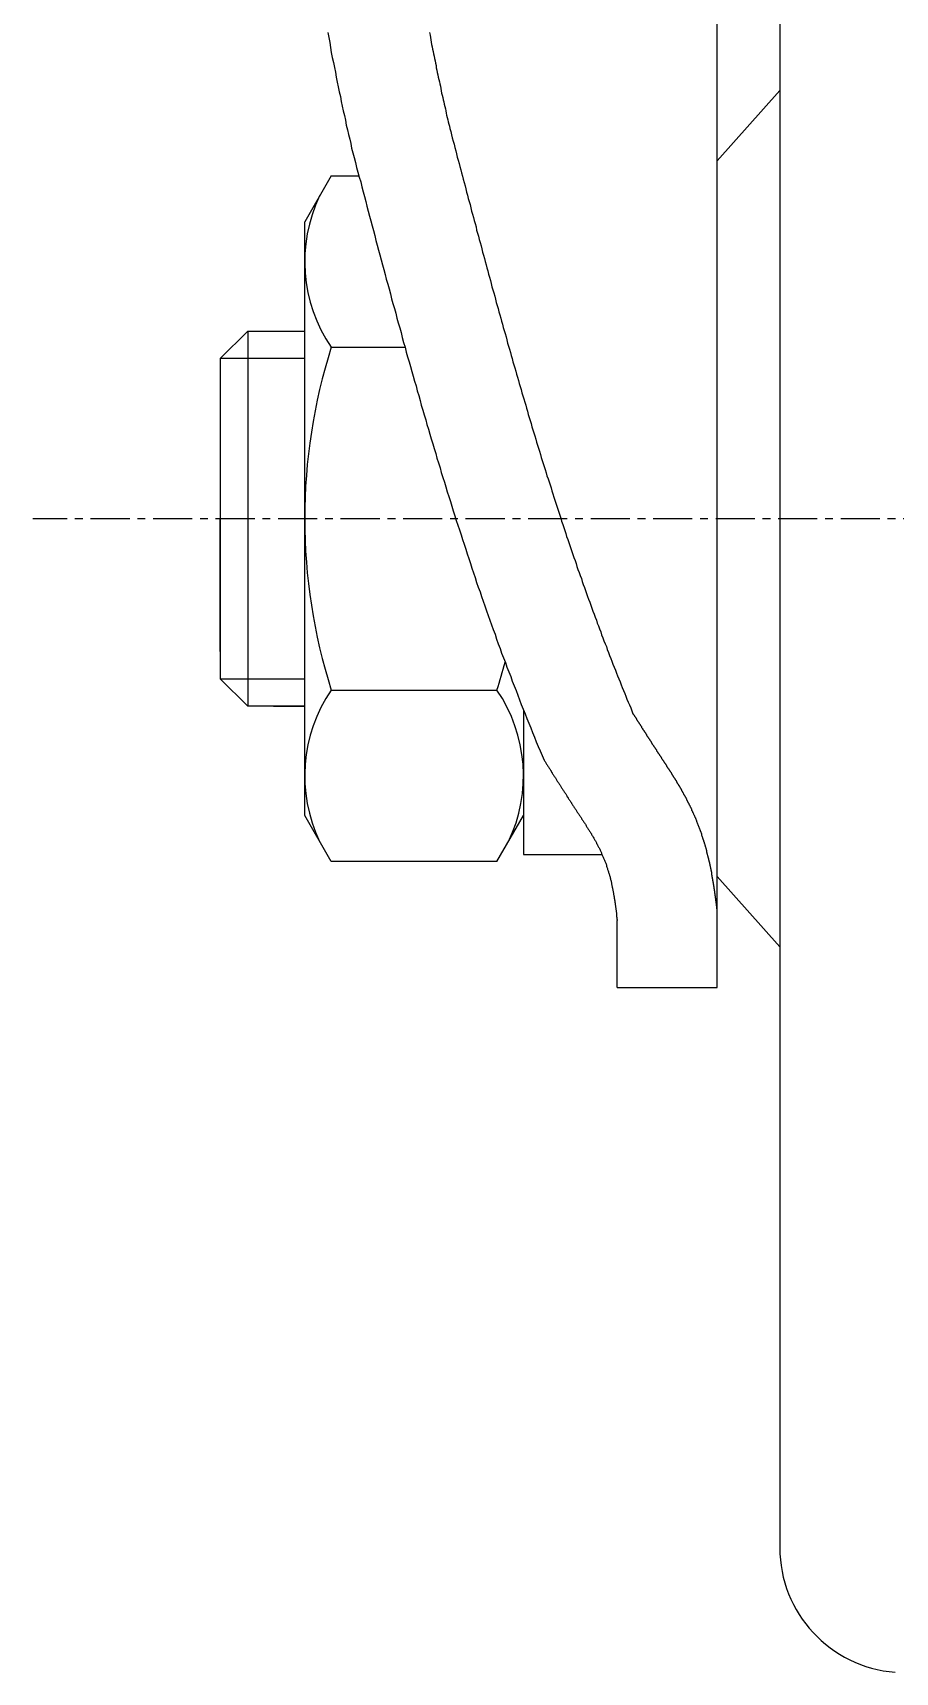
# Model space of a CAD drawing. Extents: x -2951 to -2664, y -670 to -222.
# Drawn here: x -2951.1 to -2923.5, y -505.1 to -452.6 of the extents above; entities that cross this region are included whole.
import ezdxf

# ---------------------------------------------------------------- set-up
doc = ezdxf.new("R2010")
doc.units = 0
doc.linetypes.add('CENTER', pattern=[2, 1.25, -0.25, 0.25, -0.25])
doc.layers.get('0').update_dxf_attribs({"linetype": 'CONTINUOUS'})
doc.layers.add('CENTER', color=1, linetype='CENTER')

msp = doc.modelspace()

# ---------------------------------------------------------------- linework, layer by layer
at = {"color": 7, "linetype": 'CONTINUOUS'}
for p, q in [((-2929.211, -483.196), (-2929.211, -403.796)), ((-2927.211, -435.271), (-2927.211, -501.121)), ((-2927.211, -454.496), (-2929.211, -456.746)), ((-2941.563, -457.226), (-2942.411, -458.696)), ((-2941.563, -457.226), (-2940.676, -457.226)), ((-2942.411, -477.696), (-2942.411, -458.696)), ((-2945.111, -463.071), (-2944.236, -462.196)), ((-2944.236, -462.196), (-2944.236, -474.196)), ((-2944.236, -462.196), (-2942.411, -462.196)), ((-2943.411, -462.196), (-2942.411, -462.196)), ((-2941.563, -462.711), (-2939.201, -462.711)), ((-2945.111, -463.071), (-2945.111, -473.321)), ((-2945.111, -472.446), (-2945.111, -468.196)), ((-2945.111, -473.321), (-2944.236, -474.196)), ((-2941.563, -473.681), (-2936.26, -473.681)), ((-2942.411, -474.196), (-2944.236, -474.196)), ((-2943.411, -474.196), (-2942.411, -474.196)), ((-2935.411, -474.312), (-2935.411, -478.946)), ((-2941.563, -479.165), (-2942.411, -477.696)), ((-2936.26, -479.165), (-2935.411, -477.696)), ((-2935.411, -478.946), (-2932.892, -478.946)), ((-2936.26, -479.165), (-2941.563, -479.165)), ((-2927.211, -481.896), (-2929.211, -479.646)), ((-2932.411, -483.196), (-2932.411, -481.056)), ((-2932.411, -483.196), (-2929.211, -483.196))]:
    msp.add_line(p, q, dxfattribs=at)
at = {"color": 3, "linetype": 'CONTINUOUS'}
for p, q in [((-2942.411, -463.071), (-2945.111, -463.071)), ((-2945.111, -473.321), (-2942.411, -473.321))]:
    msp.add_line(p, q, dxfattribs=at)
at = {"color": 7, "linetype": 'CONTINUOUS'}
for points in [[(-2941.67, -452.638, 0), (-2941.64, -452.799, 0), (-2941.61, -452.96, 0), (-2941.59, -453.12, 0), (-2941.56, -453.279, 0), (-2941.53, -453.438, 0), (-2941.49, -453.596, 0), (-2941.46, -453.753, 0), (-2941.43, -453.91, 0), (-2941.4, -454.067, 0), (-2941.37, -454.223, 0), (-2941.34, -454.378, 0), (-2941.31, -454.533, 0), (-2941.27, -454.687, 0), (-2941.24, -454.84, 0), (-2941.21, -454.993, 0), (-2941.18, -455.145, 0), (-2941.14, -455.297, 0), (-2941.11, -455.447, 0), (-2941.08, -455.598, 0), (-2941.04, -455.747, 0), (-2941.01, -455.896, 0), (-2940.97, -456.045, 0), (-2940.94, -456.192, 0), (-2940.91, -456.339, 0), (-2940.87, -456.486, 0)], [(-2938.42, -452.641, 0), (-2938.4, -452.718, 0), (-2938.39, -452.794, 0), (-2938.38, -452.87, 0), (-2938.36, -452.946, 0), (-2938.35, -453.021, 0), (-2938.33, -453.097, 0), (-2938.32, -453.172, 0), (-2938.3, -453.247, 0), (-2938.29, -453.322, 0), (-2938.27, -453.397, 0), (-2938.26, -453.472, 0), (-2938.24, -453.547, 0), (-2938.23, -453.621, 0), (-2938.21, -453.695, 0), (-2938.2, -453.769, 0), (-2938.18, -453.843, 0), (-2938.17, -453.917, 0), (-2938.15, -453.991, 0), (-2938.14, -454.064, 0), (-2938.12, -454.137, 0), (-2938.1, -454.21, 0), (-2938.09, -454.283, 0), (-2938.07, -454.356, 0), (-2938.06, -454.429, 0), (-2938.04, -454.501, 0), (-2938.03, -454.573, 0), (-2938.01, -454.645, 0), (-2937.99, -454.717, 0), (-2937.98, -454.789, 0), (-2937.96, -454.86, 0), (-2937.95, -454.932, 0), (-2937.93, -455.003, 0), (-2937.91, -455.074, 0), (-2937.9, -455.145, 0), (-2937.88, -455.215, 0), (-2937.87, -455.286, 0), (-2937.85, -455.356, 0), (-2937.83, -455.426, 0), (-2937.82, -455.496, 0), (-2937.8, -455.566, 0), (-2937.78, -455.636, 0), (-2937.77, -455.705, 0)], [(-2937.77, -455.705, 0), (-2937.74, -455.807, 0), (-2937.71, -455.909, 0), (-2937.69, -456.011, 0), (-2937.66, -456.113, 0), (-2937.63, -456.215, 0), (-2937.61, -456.317, 0), (-2937.58, -456.419, 0), (-2937.55, -456.521, 0), (-2937.53, -456.622, 0), (-2937.5, -456.724, 0), (-2937.47, -456.826, 0), (-2937.45, -456.928, 0), (-2937.42, -457.029, 0), (-2937.39, -457.131, 0), (-2937.36, -457.233, 0), (-2937.34, -457.334, 0), (-2937.31, -457.436, 0), (-2937.28, -457.538, 0), (-2937.26, -457.639, 0), (-2937.23, -457.741, 0), (-2937.2, -457.842, 0), (-2937.18, -457.944, 0), (-2937.15, -458.045, 0), (-2937.12, -458.146, 0), (-2937.1, -458.248, 0), (-2937.07, -458.349, 0), (-2937.04, -458.45, 0), (-2937.01, -458.552, 0), (-2936.99, -458.653, 0), (-2936.96, -458.754, 0), (-2936.93, -458.855, 0), (-2936.91, -458.957, 0), (-2936.88, -459.058, 0), (-2936.85, -459.159, 0), (-2936.83, -459.26, 0), (-2936.8, -459.361, 0), (-2936.77, -459.462, 0), (-2936.74, -459.563, 0), (-2936.72, -459.664, 0), (-2936.69, -459.765, 0), (-2936.66, -459.865, 0), (-2936.64, -459.966, 0), (-2936.61, -460.067, 0), (-2936.58, -460.168, 0), (-2936.55, -460.268, 0), (-2936.53, -460.369, 0), (-2936.5, -460.47, 0), (-2936.47, -460.57, 0), (-2936.44, -460.671, 0), (-2936.42, -460.771, 0), (-2936.39, -460.872, 0), (-2936.36, -460.972, 0), (-2936.33, -461.073, 0), (-2936.31, -461.173, 0), (-2936.28, -461.273, 0), (-2936.25, -461.374, 0), (-2936.22, -461.474, 0), (-2936.2, -461.574, 0), (-2936.17, -461.674, 0), (-2936.14, -461.774, 0), (-2936.11, -461.874, 0), (-2936.08, -461.974, 0), (-2936.06, -462.074, 0), (-2936.03, -462.174, 0), (-2936, -462.274, 0), (-2935.97, -462.374, 0), (-2935.94, -462.474, 0), (-2935.92, -462.574, 0), (-2935.89, -462.674, 0), (-2935.86, -462.773, 0), (-2935.83, -462.873, 0), (-2935.8, -462.973, 0), (-2935.77, -463.072, 0), (-2935.75, -463.172, 0), (-2935.72, -463.271, 0), (-2935.69, -463.371, 0), (-2935.66, -463.47, 0), (-2935.63, -463.569, 0), (-2935.6, -463.669, 0), (-2935.57, -463.768, 0), (-2935.55, -463.867, 0), (-2935.52, -463.966, 0), (-2935.49, -464.065, 0), (-2935.46, -464.164, 0), (-2935.43, -464.263, 0), (-2935.4, -464.362, 0), (-2935.37, -464.461, 0), (-2935.34, -464.56, 0), (-2935.31, -464.659, 0), (-2935.28, -464.758, 0), (-2935.26, -464.857, 0), (-2935.23, -464.955, 0), (-2935.2, -465.054, 0), (-2935.17, -465.152, 0), (-2935.14, -465.251, 0), (-2935.11, -465.35, 0), (-2935.08, -465.448, 0), (-2935.05, -465.546, 0), (-2935.02, -465.645, 0), (-2934.99, -465.743, 0), (-2934.96, -465.841, 0), (-2934.93, -465.939, 0), (-2934.9, -466.037, 0), (-2934.87, -466.136, 0), (-2934.84, -466.234, 0), (-2934.81, -466.331, 0), (-2934.78, -466.429, 0), (-2934.75, -466.527, 0), (-2934.72, -466.625, 0), (-2934.69, -466.723, 0), (-2934.66, -466.82, 0), (-2934.62, -466.918, 0), (-2934.59, -467.016, 0), (-2934.56, -467.113, 0), (-2934.53, -467.211, 0), (-2934.5, -467.308, 0), (-2934.47, -467.405, 0), (-2934.44, -467.503, 0), (-2934.41, -467.6, 0), (-2934.38, -467.697, 0), (-2934.34, -467.794, 0), (-2934.31, -467.891, 0), (-2934.28, -467.988, 0), (-2934.25, -468.085, 0), (-2934.22, -468.182, 0), (-2934.19, -468.279, 0), (-2934.15, -468.376, 0), (-2934.12, -468.473, 0), (-2934.09, -468.569, 0), (-2934.06, -468.666, 0), (-2934.03, -468.762, 0), (-2933.99, -468.859, 0), (-2933.96, -468.955, 0), (-2933.93, -469.052, 0), (-2933.9, -469.148, 0), (-2933.86, -469.244, 0), (-2933.83, -469.34, 0), (-2933.8, -469.436, 0), (-2933.76, -469.532, 0), (-2933.73, -469.628, 0), (-2933.7, -469.724, 0), (-2933.67, -469.82, 0), (-2933.63, -469.916, 0), (-2933.6, -470.012, 0), (-2933.56, -470.107, 0), (-2933.53, -470.203, 0), (-2933.5, -470.299, 0), (-2933.46, -470.394, 0), (-2933.43, -470.489, 0), (-2933.4, -470.585, 0), (-2933.36, -470.68, 0), (-2933.33, -470.775, 0), (-2933.29, -470.87, 0), (-2933.26, -470.966, 0), (-2933.22, -471.061, 0), (-2933.19, -471.156, 0), (-2933.15, -471.25, 0), (-2933.12, -471.345, 0), (-2933.08, -471.44, 0), (-2933.05, -471.535, 0), (-2933.01, -471.629, 0), (-2932.98, -471.724, 0), (-2932.94, -471.818, 0), (-2932.91, -471.913, 0), (-2932.87, -472.007, 0), (-2932.84, -472.101, 0), (-2932.8, -472.196, 0), (-2932.76, -472.29, 0), (-2932.73, -472.384, 0), (-2932.69, -472.478, 0), (-2932.66, -472.572, 0), (-2932.62, -472.666, 0), (-2932.58, -472.759, 0), (-2932.55, -472.853, 0), (-2932.51, -472.947, 0), (-2932.47, -473.04, 0), (-2932.44, -473.134, 0), (-2932.4, -473.227, 0), (-2932.36, -473.321, 0), (-2932.32, -473.414, 0), (-2932.29, -473.507, 0), (-2932.25, -473.6, 0), (-2932.21, -473.693, 0), (-2932.17, -473.786, 0), (-2932.14, -473.879, 0), (-2932.1, -473.972, 0), (-2932.06, -474.065, 0), (-2932.02, -474.157, 0), (-2931.98, -474.25, 0), (-2931.94, -474.343, 0), (-2931.91, -474.435, 0)], [(-2940.87, -456.486, 0), (-2940.83, -456.641, 0), (-2940.79, -456.797, 0), (-2940.75, -456.953, 0), (-2940.71, -457.109, 0), (-2940.67, -457.265, 0), (-2940.62, -457.42, 0), (-2940.58, -457.576, 0), (-2940.54, -457.732, 0), (-2940.5, -457.888, 0), (-2940.46, -458.044, 0), (-2940.42, -458.199, 0), (-2940.38, -458.355, 0), (-2940.34, -458.511, 0), (-2940.3, -458.666, 0), (-2940.25, -458.822, 0), (-2940.21, -458.978, 0), (-2940.17, -459.134, 0), (-2940.13, -459.289, 0), (-2940.09, -459.445, 0), (-2940.05, -459.6, 0), (-2940.01, -459.756, 0), (-2939.96, -459.912, 0), (-2939.92, -460.067, 0), (-2939.88, -460.223, 0), (-2939.84, -460.378, 0), (-2939.8, -460.534, 0), (-2939.75, -460.689, 0), (-2939.71, -460.844, 0), (-2939.67, -461, 0), (-2939.63, -461.155, 0), (-2939.59, -461.311, 0), (-2939.54, -461.466, 0), (-2939.5, -461.621, 0), (-2939.46, -461.776, 0), (-2939.42, -461.932, 0), (-2939.37, -462.087, 0), (-2939.33, -462.242, 0), (-2939.29, -462.397, 0), (-2939.25, -462.552, 0), (-2939.2, -462.707, 0), (-2939.16, -462.862, 0), (-2939.12, -463.017, 0), (-2939.07, -463.172, 0), (-2939.03, -463.327, 0), (-2938.98, -463.481, 0), (-2938.94, -463.636, 0), (-2938.9, -463.791, 0), (-2938.85, -463.945, 0), (-2938.81, -464.1, 0), (-2938.76, -464.255, 0), (-2938.72, -464.409, 0), (-2938.68, -464.564, 0), (-2938.63, -464.718, 0), (-2938.59, -464.872, 0), (-2938.54, -465.027, 0), (-2938.5, -465.181, 0), (-2938.45, -465.335, 0), (-2938.41, -465.489, 0), (-2938.36, -465.643, 0), (-2938.31, -465.797, 0), (-2938.27, -465.951, 0), (-2938.22, -466.105, 0), (-2938.18, -466.259, 0), (-2938.13, -466.412, 0), (-2938.08, -466.566, 0), (-2938.04, -466.72, 0), (-2937.99, -466.873, 0), (-2937.94, -467.027, 0), (-2937.9, -467.18, 0), (-2937.85, -467.333, 0), (-2937.8, -467.487, 0), (-2937.75, -467.64, 0), (-2937.7, -467.793, 0), (-2937.66, -467.946, 0), (-2937.61, -468.099, 0), (-2937.56, -468.252, 0), (-2937.51, -468.405, 0), (-2937.46, -468.557, 0), (-2937.41, -468.71, 0), (-2937.36, -468.863, 0), (-2937.31, -469.015, 0), (-2937.26, -469.168, 0), (-2937.21, -469.32, 0), (-2937.16, -469.472, 0), (-2937.11, -469.624, 0), (-2937.06, -469.776, 0), (-2937.01, -469.928, 0), (-2936.96, -470.08, 0), (-2936.91, -470.232, 0), (-2936.86, -470.384, 0), (-2936.8, -470.535, 0), (-2936.75, -470.687, 0), (-2936.7, -470.838, 0), (-2936.65, -470.989, 0), (-2936.59, -471.141, 0), (-2936.54, -471.292, 0), (-2936.49, -471.443, 0), (-2936.43, -471.594, 0), (-2936.38, -471.745, 0), (-2936.32, -471.895, 0), (-2936.27, -472.046, 0), (-2936.22, -472.196, 0), (-2936.16, -472.347, 0), (-2936.11, -472.497, 0), (-2936.05, -472.647, 0), (-2935.99, -472.798, 0), (-2935.94, -472.948, 0), (-2935.88, -473.097, 0), (-2935.82, -473.247, 0), (-2935.77, -473.397, 0), (-2935.71, -473.546, 0), (-2935.65, -473.696, 0), (-2935.59, -473.845, 0), (-2935.54, -473.994, 0), (-2935.48, -474.143, 0), (-2935.42, -474.292, 0), (-2935.36, -474.441, 0), (-2935.3, -474.59, 0), (-2935.24, -474.739, 0), (-2935.18, -474.887, 0), (-2935.12, -475.035, 0), (-2935.06, -475.184, 0), (-2935, -475.332, 0), (-2934.94, -475.48, 0), (-2934.88, -475.628, 0), (-2934.81, -475.775, 0), (-2934.75, -475.923, 0)], [(-2931.91, -474.435, 0), (-2931.9, -474.442, 0), (-2931.9, -474.449, 0), (-2931.89, -474.457, 0), (-2931.89, -474.464, 0), (-2931.88, -474.471, 0), (-2931.88, -474.478, 0), (-2931.87, -474.485, 0), (-2931.87, -474.492, 0), (-2931.86, -474.5, 0), (-2931.86, -474.507, 0), (-2931.86, -474.514, 0), (-2931.85, -474.521, 0), (-2931.85, -474.528, 0), (-2931.84, -474.535, 0), (-2931.84, -474.542, 0), (-2931.83, -474.549, 0), (-2931.83, -474.557, 0), (-2931.82, -474.564, 0), (-2931.82, -474.571, 0), (-2931.81, -474.578, 0), (-2931.81, -474.585, 0), (-2931.81, -474.592, 0), (-2931.8, -474.599, 0), (-2931.8, -474.606, 0), (-2931.79, -474.614, 0), (-2931.79, -474.621, 0), (-2931.78, -474.628, 0), (-2931.78, -474.635, 0), (-2931.77, -474.642, 0), (-2931.77, -474.649, 0), (-2931.77, -474.656, 0), (-2931.76, -474.663, 0), (-2931.76, -474.671, 0), (-2931.75, -474.678, 0), (-2931.75, -474.685, 0), (-2931.74, -474.692, 0), (-2931.74, -474.699, 0), (-2931.73, -474.706, 0), (-2931.73, -474.713, 0), (-2931.72, -474.72, 0), (-2931.72, -474.727, 0), (-2931.72, -474.734, 0), (-2931.71, -474.742, 0), (-2931.71, -474.749, 0), (-2931.7, -474.756, 0), (-2931.7, -474.763, 0), (-2931.69, -474.77, 0), (-2931.69, -474.777, 0), (-2931.68, -474.784, 0), (-2931.68, -474.791, 0), (-2931.68, -474.798, 0), (-2931.67, -474.805, 0), (-2931.67, -474.812, 0), (-2931.66, -474.819, 0), (-2931.66, -474.827, 0), (-2931.65, -474.834, 0), (-2931.65, -474.841, 0), (-2931.64, -474.848, 0), (-2931.64, -474.855, 0), (-2931.63, -474.862, 0), (-2931.63, -474.869, 0), (-2931.63, -474.876, 0), (-2931.62, -474.883, 0), (-2931.62, -474.89, 0), (-2931.61, -474.897, 0), (-2931.61, -474.904, 0), (-2931.6, -474.911, 0), (-2931.6, -474.918, 0), (-2931.59, -474.925, 0), (-2931.59, -474.933, 0), (-2931.59, -474.94, 0), (-2931.58, -474.947, 0), (-2931.58, -474.954, 0), (-2931.57, -474.961, 0), (-2931.57, -474.968, 0), (-2931.56, -474.975, 0), (-2931.56, -474.982, 0), (-2931.55, -474.989, 0), (-2931.55, -474.996, 0), (-2931.54, -475.003, 0), (-2931.54, -475.01, 0), (-2931.54, -475.017, 0), (-2931.53, -475.024, 0), (-2931.53, -475.031, 0), (-2931.52, -475.038, 0), (-2931.52, -475.045, 0), (-2931.51, -475.052, 0), (-2931.51, -475.059, 0), (-2931.5, -475.066, 0), (-2931.5, -475.073, 0), (-2931.5, -475.08, 0), (-2931.49, -475.087, 0), (-2931.49, -475.094, 0), (-2931.48, -475.101, 0), (-2931.48, -475.108, 0), (-2931.47, -475.115, 0), (-2931.47, -475.122, 0), (-2931.46, -475.129, 0), (-2931.46, -475.136, 0), (-2931.46, -475.143, 0), (-2931.45, -475.151, 0), (-2931.45, -475.158, 0), (-2931.44, -475.165, 0), (-2931.44, -475.172, 0), (-2931.43, -475.179, 0), (-2931.43, -475.186, 0), (-2931.42, -475.193, 0), (-2931.42, -475.2, 0), (-2931.41, -475.207, 0), (-2931.41, -475.214, 0), (-2931.41, -475.221, 0), (-2931.4, -475.227, 0), (-2931.4, -475.234, 0), (-2931.39, -475.241, 0), (-2931.39, -475.248, 0), (-2931.38, -475.255, 0), (-2931.38, -475.262, 0), (-2931.37, -475.269, 0), (-2931.37, -475.276, 0), (-2931.37, -475.283, 0), (-2931.36, -475.29, 0), (-2931.36, -475.297, 0), (-2931.35, -475.304, 0), (-2931.35, -475.311, 0), (-2931.34, -475.318, 0), (-2931.34, -475.325, 0), (-2931.33, -475.332, 0), (-2931.33, -475.339, 0), (-2931.33, -475.346, 0), (-2931.32, -475.353, 0), (-2931.32, -475.36, 0), (-2931.31, -475.367, 0), (-2931.31, -475.374, 0), (-2931.3, -475.381, 0), (-2931.3, -475.388, 0), (-2931.29, -475.395, 0), (-2931.29, -475.402, 0), (-2931.29, -475.409, 0), (-2931.28, -475.416, 0), (-2931.28, -475.423, 0), (-2931.27, -475.43, 0), (-2931.27, -475.437, 0), (-2931.26, -475.443, 0), (-2931.26, -475.45, 0), (-2931.25, -475.457, 0), (-2931.25, -475.464, 0), (-2931.24, -475.471, 0), (-2931.24, -475.478, 0), (-2931.24, -475.485, 0), (-2931.23, -475.492, 0), (-2931.23, -475.499, 0), (-2931.22, -475.506, 0), (-2931.22, -475.513, 0), (-2931.21, -475.52, 0), (-2931.21, -475.527, 0), (-2931.2, -475.534, 0), (-2931.2, -475.541, 0), (-2931.2, -475.547, 0), (-2931.19, -475.554, 0), (-2931.19, -475.561, 0), (-2931.18, -475.568, 0), (-2931.18, -475.575, 0), (-2931.17, -475.582, 0), (-2931.17, -475.589, 0), (-2931.16, -475.596, 0), (-2931.16, -475.603, 0), (-2931.16, -475.61, 0), (-2931.15, -475.617, 0), (-2931.15, -475.623, 0), (-2931.14, -475.63, 0), (-2931.14, -475.637, 0), (-2931.13, -475.644, 0), (-2931.13, -475.651, 0), (-2931.12, -475.658, 0), (-2931.12, -475.665, 0), (-2931.12, -475.672, 0), (-2931.11, -475.679, 0), (-2931.11, -475.686, 0), (-2931.1, -475.692, 0), (-2931.1, -475.699, 0), (-2931.09, -475.706, 0), (-2931.09, -475.713, 0), (-2931.08, -475.72, 0), (-2931.08, -475.727, 0), (-2931.07, -475.734, 0), (-2931.07, -475.741, 0), (-2931.07, -475.747, 0), (-2931.06, -475.754, 0), (-2931.06, -475.761, 0), (-2931.05, -475.768, 0), (-2931.05, -475.775, 0), (-2931.04, -475.782, 0), (-2931.04, -475.789, 0), (-2931.03, -475.796, 0), (-2931.03, -475.802, 0), (-2931.03, -475.809, 0), (-2931.02, -475.816, 0), (-2931.02, -475.823, 0), (-2931.01, -475.83, 0), (-2931.01, -475.837, 0), (-2931, -475.844, 0), (-2931, -475.85, 0), (-2930.99, -475.857, 0), (-2930.99, -475.864, 0), (-2930.99, -475.871, 0), (-2930.98, -475.878, 0), (-2930.98, -475.885, 0), (-2930.97, -475.892, 0), (-2930.97, -475.899, 0), (-2930.96, -475.906, 0), (-2930.96, -475.913, 0), (-2930.95, -475.92, 0), (-2930.95, -475.927, 0), (-2930.94, -475.934, 0), (-2930.94, -475.942, 0), (-2930.93, -475.949, 0), (-2930.93, -475.956, 0), (-2930.93, -475.963, 0), (-2930.92, -475.97, 0), (-2930.92, -475.978, 0), (-2930.91, -475.985, 0), (-2930.91, -475.992, 0), (-2930.9, -476, 0), (-2930.9, -476.007, 0), (-2930.89, -476.015, 0), (-2930.89, -476.022, 0), (-2930.88, -476.03, 0), (-2930.88, -476.037, 0), (-2930.87, -476.045, 0), (-2930.87, -476.052, 0), (-2930.86, -476.06, 0), (-2930.86, -476.068, 0), (-2930.85, -476.075, 0), (-2930.85, -476.083, 0), (-2930.84, -476.091, 0), (-2930.84, -476.098, 0), (-2930.83, -476.106, 0), (-2930.83, -476.114, 0), (-2930.82, -476.122, 0), (-2930.82, -476.13, 0), (-2930.81, -476.138, 0), (-2930.81, -476.146, 0), (-2930.8, -476.154, 0), (-2930.8, -476.162, 0), (-2930.79, -476.17, 0), (-2930.79, -476.178, 0), (-2930.78, -476.186, 0), (-2930.77, -476.194, 0), (-2930.77, -476.202, 0), (-2930.76, -476.21, 0), (-2930.76, -476.219, 0), (-2930.75, -476.227, 0), (-2930.75, -476.235, 0), (-2930.74, -476.244, 0), (-2930.74, -476.252, 0), (-2930.73, -476.26, 0), (-2930.73, -476.269, 0), (-2930.72, -476.277, 0), (-2930.72, -476.286, 0), (-2930.71, -476.295, 0), (-2930.7, -476.303, 0), (-2930.7, -476.312, 0), (-2930.69, -476.32, 0), (-2930.69, -476.329, 0), (-2930.68, -476.338, 0), (-2930.68, -476.347, 0), (-2930.67, -476.355, 0), (-2930.67, -476.364, 0), (-2930.66, -476.373, 0), (-2930.65, -476.382, 0), (-2930.65, -476.391, 0), (-2930.64, -476.4, 0), (-2930.64, -476.409, 0), (-2930.63, -476.418, 0), (-2930.63, -476.427, 0), (-2930.62, -476.436, 0), (-2930.62, -476.446, 0), (-2930.61, -476.455, 0), (-2930.6, -476.464, 0), (-2930.6, -476.473, 0), (-2930.59, -476.483, 0), (-2930.59, -476.492, 0), (-2930.58, -476.501, 0), (-2930.57, -476.511, 0), (-2930.57, -476.52, 0), (-2930.56, -476.53, 0), (-2930.56, -476.539, 0), (-2930.55, -476.549, 0), (-2930.55, -476.558, 0), (-2930.54, -476.568, 0), (-2930.53, -476.578, 0), (-2930.53, -476.587, 0), (-2930.52, -476.597, 0), (-2930.52, -476.607, 0), (-2930.51, -476.617, 0), (-2930.5, -476.626, 0), (-2930.5, -476.636, 0), (-2930.49, -476.646, 0), (-2930.49, -476.656, 0), (-2930.48, -476.666, 0), (-2930.47, -476.676, 0), (-2930.47, -476.686, 0), (-2930.46, -476.696, 0), (-2930.46, -476.707, 0), (-2930.45, -476.717, 0), (-2930.44, -476.727, 0), (-2930.44, -476.737, 0), (-2930.43, -476.748, 0), (-2930.43, -476.758, 0), (-2930.42, -476.768, 0), (-2930.41, -476.779, 0), (-2930.41, -476.789, 0), (-2930.4, -476.8, 0), (-2930.4, -476.81, 0), (-2930.39, -476.821, 0), (-2930.38, -476.831, 0), (-2930.38, -476.842, 0), (-2930.37, -476.853, 0), (-2930.37, -476.863, 0), (-2930.36, -476.874, 0), (-2930.35, -476.885, 0), (-2930.35, -476.896, 0), (-2930.34, -476.907, 0), (-2930.33, -476.918, 0), (-2930.33, -476.929, 0), (-2930.32, -476.94, 0), (-2930.32, -476.951, 0), (-2930.31, -476.962, 0), (-2930.3, -476.973, 0), (-2930.3, -476.984, 0), (-2930.29, -476.995, 0), (-2930.29, -477.007, 0), (-2930.28, -477.018, 0), (-2930.27, -477.029, 0), (-2930.27, -477.041, 0), (-2930.26, -477.052, 0), (-2930.25, -477.063, 0), (-2930.25, -477.075, 0), (-2930.24, -477.087, 0), (-2930.24, -477.098, 0), (-2930.23, -477.11, 0), (-2930.22, -477.121, 0), (-2930.22, -477.133, 0), (-2930.21, -477.145, 0), (-2930.2, -477.157, 0), (-2930.2, -477.169, 0), (-2930.19, -477.18, 0), (-2930.19, -477.192, 0), (-2930.18, -477.204, 0), (-2930.17, -477.216, 0), (-2930.17, -477.228, 0), (-2930.16, -477.24, 0), (-2930.16, -477.253, 0), (-2930.15, -477.265, 0), (-2930.14, -477.277, 0), (-2930.14, -477.289, 0), (-2930.13, -477.302, 0), (-2930.12, -477.314, 0), (-2930.12, -477.326, 0), (-2930.11, -477.339, 0), (-2930.11, -477.351, 0), (-2930.1, -477.364, 0), (-2930.09, -477.376, 0), (-2930.09, -477.389, 0), (-2930.08, -477.402, 0), (-2930.08, -477.414, 0), (-2930.07, -477.427, 0), (-2930.06, -477.44, 0), (-2930.06, -477.453, 0), (-2930.05, -477.466, 0), (-2930.04, -477.479, 0), (-2930.04, -477.492, 0), (-2930.03, -477.505, 0), (-2930.03, -477.518, 0), (-2930.02, -477.531, 0), (-2930.01, -477.544, 0), (-2930.01, -477.557, 0), (-2930, -477.57, 0), (-2930, -477.584, 0), (-2929.99, -477.597, 0), (-2929.98, -477.61, 0), (-2929.98, -477.624, 0), (-2929.97, -477.637, 0), (-2929.97, -477.651, 0), (-2929.96, -477.664, 0), (-2929.95, -477.678, 0), (-2929.95, -477.691, 0), (-2929.94, -477.705, 0), (-2929.94, -477.718, 0), (-2929.93, -477.732, 0), (-2929.93, -477.746, 0), (-2929.92, -477.759, 0), (-2929.91, -477.773, 0), (-2929.91, -477.786, 0), (-2929.9, -477.8, 0), (-2929.9, -477.814, 0), (-2929.89, -477.827, 0), (-2929.89, -477.841, 0), (-2929.88, -477.855, 0), (-2929.87, -477.868, 0), (-2929.87, -477.882, 0), (-2929.86, -477.895, 0), (-2929.86, -477.909, 0), (-2929.85, -477.923, 0), (-2929.85, -477.936, 0), (-2929.84, -477.95, 0), (-2929.84, -477.963, 0), (-2929.83, -477.977, 0), (-2929.83, -477.99, 0), (-2929.82, -478.004, 0), (-2929.82, -478.017, 0), (-2929.81, -478.031, 0), (-2929.81, -478.044, 0), (-2929.8, -478.058, 0), (-2929.8, -478.071, 0), (-2929.79, -478.085, 0), (-2929.79, -478.098, 0), (-2929.78, -478.112, 0), (-2929.78, -478.125, 0), (-2929.77, -478.138, 0), (-2929.77, -478.152, 0), (-2929.76, -478.165, 0), (-2929.76, -478.179, 0), (-2929.75, -478.192, 0), (-2929.75, -478.206, 0), (-2929.74, -478.219, 0), (-2929.74, -478.232, 0), (-2929.73, -478.246, 0), (-2929.73, -478.259, 0), (-2929.72, -478.273, 0), (-2929.72, -478.286, 0), (-2929.71, -478.299, 0), (-2929.71, -478.313, 0), (-2929.71, -478.326, 0), (-2929.7, -478.339, 0), (-2929.7, -478.353, 0), (-2929.69, -478.366, 0), (-2929.69, -478.379, 0), (-2929.68, -478.393, 0), (-2929.68, -478.406, 0), (-2929.68, -478.419, 0), (-2929.67, -478.433, 0), (-2929.67, -478.446, 0), (-2929.66, -478.459, 0), (-2929.66, -478.472, 0), (-2929.65, -478.486, 0), (-2929.65, -478.499, 0), (-2929.65, -478.512, 0), (-2929.64, -478.525, 0), (-2929.64, -478.539, 0), (-2929.63, -478.552, 0), (-2929.63, -478.565, 0), (-2929.63, -478.578, 0), (-2929.62, -478.591, 0), (-2929.62, -478.605, 0), (-2929.61, -478.618, 0), (-2929.61, -478.631, 0), (-2929.61, -478.644, 0), (-2929.6, -478.657, 0), (-2929.6, -478.67, 0), (-2929.6, -478.684, 0), (-2929.59, -478.697, 0), (-2929.59, -478.71, 0), (-2929.58, -478.723, 0), (-2929.58, -478.736, 0), (-2929.58, -478.749, 0), (-2929.57, -478.762, 0), (-2929.57, -478.775, 0), (-2929.57, -478.788, 0), (-2929.56, -478.801, 0), (-2929.56, -478.815, 0), (-2929.56, -478.828, 0), (-2929.55, -478.841, 0), (-2929.55, -478.854, 0), (-2929.55, -478.867, 0), (-2929.54, -478.88, 0), (-2929.54, -478.893, 0), (-2929.54, -478.906, 0), (-2929.53, -478.919, 0), (-2929.53, -478.932, 0), (-2929.53, -478.945, 0), (-2929.52, -478.958, 0), (-2929.52, -478.971, 0), (-2929.52, -478.983, 0), (-2929.51, -478.996, 0), (-2929.51, -479.009, 0), (-2929.51, -479.022, 0), (-2929.5, -479.035, 0), (-2929.5, -479.048, 0), (-2929.5, -479.061, 0), (-2929.49, -479.074, 0), (-2929.49, -479.087, 0), (-2929.49, -479.099, 0), (-2929.49, -479.112, 0), (-2929.48, -479.125, 0), (-2929.48, -479.138, 0), (-2929.48, -479.151, 0), (-2929.47, -479.164, 0), (-2929.47, -479.176, 0), (-2929.47, -479.189, 0), (-2929.46, -479.202, 0), (-2929.46, -479.215, 0), (-2929.46, -479.227, 0), (-2929.46, -479.24, 0), (-2929.45, -479.253, 0), (-2929.45, -479.265, 0), (-2929.45, -479.278, 0), (-2929.45, -479.291, 0), (-2929.44, -479.303, 0), (-2929.44, -479.316, 0), (-2929.44, -479.328, 0), (-2929.44, -479.341, 0), (-2929.43, -479.353, 0), (-2929.43, -479.366, 0), (-2929.43, -479.378, 0), (-2929.43, -479.39, 0), (-2929.42, -479.403, 0), (-2929.42, -479.415, 0), (-2929.42, -479.427, 0), (-2929.42, -479.439, 0), (-2929.41, -479.452, 0), (-2929.41, -479.464, 0), (-2929.41, -479.476, 0), (-2929.41, -479.488, 0), (-2929.4, -479.5, 0), (-2929.4, -479.512, 0), (-2929.4, -479.524, 0), (-2929.4, -479.536, 0), (-2929.39, -479.548, 0), (-2929.39, -479.56, 0), (-2929.39, -479.572, 0), (-2929.39, -479.584, 0), (-2929.39, -479.596, 0), (-2929.38, -479.608, 0), (-2929.38, -479.619, 0), (-2929.38, -479.631, 0), (-2929.38, -479.643, 0), (-2929.38, -479.655, 0), (-2929.37, -479.666, 0), (-2929.37, -479.678, 0), (-2929.37, -479.69, 0), (-2929.37, -479.701, 0), (-2929.37, -479.713, 0), (-2929.36, -479.724, 0), (-2929.36, -479.736, 0), (-2929.36, -479.747, 0), (-2929.36, -479.759, 0), (-2929.36, -479.77, 0), (-2929.35, -479.781, 0), (-2929.35, -479.793, 0), (-2929.35, -479.804, 0), (-2929.35, -479.815, 0), (-2929.35, -479.826, 0), (-2929.34, -479.838, 0), (-2929.34, -479.849, 0), (-2929.34, -479.86, 0), (-2929.34, -479.871, 0), (-2929.34, -479.882, 0), (-2929.34, -479.893, 0), (-2929.33, -479.904, 0), (-2929.33, -479.915, 0), (-2929.33, -479.926, 0), (-2929.33, -479.937, 0), (-2929.33, -479.948, 0), (-2929.33, -479.959, 0), (-2929.32, -479.97, 0), (-2929.32, -479.981, 0), (-2929.32, -479.991, 0), (-2929.32, -480.002, 0), (-2929.32, -480.013, 0), (-2929.32, -480.024, 0), (-2929.32, -480.034, 0), (-2929.31, -480.045, 0), (-2929.31, -480.055, 0), (-2929.31, -480.066, 0), (-2929.31, -480.077, 0), (-2929.31, -480.087, 0), (-2929.31, -480.098, 0), (-2929.3, -480.108, 0), (-2929.3, -480.118, 0), (-2929.3, -480.129, 0), (-2929.3, -480.139, 0), (-2929.3, -480.149, 0), (-2929.3, -480.16, 0), (-2929.3, -480.17, 0), (-2929.3, -480.18, 0), (-2929.29, -480.19, 0), (-2929.29, -480.201, 0), (-2929.29, -480.211, 0), (-2929.29, -480.221, 0), (-2929.29, -480.231, 0), (-2929.29, -480.241, 0), (-2929.29, -480.251, 0), (-2929.28, -480.261, 0), (-2929.28, -480.271, 0), (-2929.28, -480.281, 0), (-2929.28, -480.29, 0), (-2929.28, -480.3, 0), (-2929.28, -480.31, 0), (-2929.28, -480.32, 0), (-2929.28, -480.33, 0), (-2929.27, -480.339, 0), (-2929.27, -480.349, 0), (-2929.27, -480.359, 0), (-2929.27, -480.368, 0), (-2929.27, -480.378, 0), (-2929.27, -480.387, 0), (-2929.27, -480.397, 0), (-2929.27, -480.406, 0), (-2929.27, -480.416, 0), (-2929.26, -480.425, 0), (-2929.26, -480.435, 0), (-2929.26, -480.444, 0), (-2929.26, -480.453, 0), (-2929.26, -480.463, 0), (-2929.26, -480.472, 0), (-2929.26, -480.481, 0), (-2929.26, -480.49, 0), (-2929.25, -480.499, 0), (-2929.25, -480.509, 0), (-2929.25, -480.518, 0), (-2929.25, -480.527, 0), (-2929.25, -480.536, 0), (-2929.25, -480.545, 0), (-2929.25, -480.554, 0), (-2929.25, -480.563, 0), (-2929.25, -480.571, 0), (-2929.25, -480.58, 0), (-2929.24, -480.589, 0), (-2929.24, -480.598, 0), (-2929.24, -480.607, 0), (-2929.24, -480.615, 0), (-2929.24, -480.624, 0), (-2929.24, -480.633, 0), (-2929.24, -480.641, 0), (-2929.24, -480.65, 0), (-2929.24, -480.659, 0), (-2929.23, -480.667, 0), (-2929.23, -480.676, 0)], [(-2934.75, -475.923, 0), (-2934.74, -475.945, 0), (-2934.72, -475.966, 0), (-2934.71, -475.988, 0), (-2934.7, -476.009, 0), (-2934.68, -476.031, 0), (-2934.67, -476.053, 0), (-2934.65, -476.074, 0), (-2934.64, -476.096, 0), (-2934.63, -476.118, 0), (-2934.61, -476.139, 0), (-2934.6, -476.161, 0), (-2934.59, -476.183, 0), (-2934.57, -476.204, 0), (-2934.56, -476.226, 0), (-2934.55, -476.247, 0), (-2934.53, -476.269, 0), (-2934.52, -476.291, 0), (-2934.5, -476.312, 0), (-2934.49, -476.334, 0), (-2934.48, -476.356, 0), (-2934.46, -476.377, 0), (-2934.45, -476.399, 0), (-2934.44, -476.421, 0), (-2934.42, -476.442, 0), (-2934.41, -476.464, 0), (-2934.39, -476.485, 0), (-2934.38, -476.507, 0), (-2934.37, -476.529, 0), (-2934.35, -476.55, 0), (-2934.34, -476.572, 0), (-2934.33, -476.594, 0), (-2934.31, -476.615, 0), (-2934.3, -476.637, 0), (-2934.28, -476.658, 0), (-2934.27, -476.68, 0), (-2934.26, -476.702, 0), (-2934.24, -476.723, 0), (-2934.23, -476.745, 0), (-2934.22, -476.767, 0), (-2934.2, -476.788, 0), (-2934.19, -476.81, 0), (-2934.17, -476.831, 0), (-2934.16, -476.853, 0), (-2934.15, -476.875, 0), (-2934.13, -476.896, 0), (-2934.12, -476.918, 0), (-2934.11, -476.939, 0), (-2934.09, -476.961, 0), (-2934.08, -476.983, 0), (-2934.06, -477.004, 0), (-2934.05, -477.026, 0), (-2934.04, -477.047, 0), (-2934.02, -477.069, 0), (-2934.01, -477.091, 0), (-2933.99, -477.112, 0), (-2933.98, -477.134, 0), (-2933.97, -477.155, 0), (-2933.95, -477.177, 0), (-2933.94, -477.199, 0), (-2933.92, -477.22, 0), (-2933.91, -477.242, 0), (-2933.9, -477.263, 0), (-2933.88, -477.285, 0), (-2933.87, -477.307, 0), (-2933.85, -477.328, 0), (-2933.84, -477.35, 0), (-2933.83, -477.371, 0), (-2933.81, -477.393, 0), (-2933.8, -477.414, 0), (-2933.79, -477.436, 0), (-2933.77, -477.458, 0), (-2933.76, -477.479, 0), (-2933.74, -477.501, 0), (-2933.73, -477.522, 0), (-2933.71, -477.544, 0), (-2933.7, -477.565, 0), (-2933.69, -477.587, 0), (-2933.67, -477.609, 0), (-2933.66, -477.63, 0), (-2933.64, -477.652, 0), (-2933.63, -477.673, 0), (-2933.62, -477.695, 0), (-2933.6, -477.716, 0), (-2933.59, -477.738, 0), (-2933.57, -477.759, 0), (-2933.56, -477.781, 0), (-2933.55, -477.803, 0), (-2933.53, -477.824, 0), (-2933.52, -477.846, 0), (-2933.5, -477.867, 0), (-2933.49, -477.889, 0), (-2933.48, -477.911, 0), (-2933.46, -477.932, 0), (-2933.45, -477.954, 0), (-2933.43, -477.975, 0), (-2933.42, -477.997, 0), (-2933.41, -478.019, 0), (-2933.39, -478.041, 0), (-2933.38, -478.062, 0), (-2933.36, -478.084, 0), (-2933.35, -478.106, 0), (-2933.34, -478.128, 0), (-2933.32, -478.149, 0), (-2933.31, -478.171, 0), (-2933.3, -478.193, 0), (-2933.28, -478.215, 0), (-2933.27, -478.237, 0), (-2933.26, -478.259, 0), (-2933.24, -478.281, 0), (-2933.23, -478.303, 0), (-2933.22, -478.325, 0), (-2933.2, -478.347, 0), (-2933.19, -478.369, 0), (-2933.18, -478.391, 0), (-2933.16, -478.414, 0), (-2933.15, -478.436, 0), (-2933.14, -478.458, 0), (-2933.13, -478.48, 0), (-2933.11, -478.503, 0), (-2933.1, -478.525, 0), (-2933.09, -478.548, 0), (-2933.08, -478.57, 0), (-2933.07, -478.593, 0), (-2933.05, -478.615, 0), (-2933.04, -478.638, 0), (-2933.03, -478.661, 0), (-2933.02, -478.683, 0), (-2933.01, -478.706, 0), (-2932.99, -478.729, 0), (-2932.98, -478.752, 0), (-2932.97, -478.775, 0), (-2932.96, -478.798, 0), (-2932.95, -478.821, 0), (-2932.94, -478.844, 0), (-2932.93, -478.868, 0), (-2932.92, -478.891, 0), (-2932.91, -478.914, 0), (-2932.9, -478.938, 0), (-2932.89, -478.961, 0), (-2932.88, -478.985, 0), (-2932.87, -479.008, 0), (-2932.86, -479.032, 0), (-2932.85, -479.055, 0), (-2932.84, -479.079, 0), (-2932.83, -479.103, 0), (-2932.82, -479.127, 0), (-2932.81, -479.151, 0), (-2932.8, -479.175, 0), (-2932.79, -479.199, 0), (-2932.78, -479.223, 0), (-2932.77, -479.247, 0), (-2932.76, -479.272, 0), (-2932.76, -479.296, 0), (-2932.75, -479.32, 0), (-2932.74, -479.345, 0), (-2932.73, -479.369, 0), (-2932.72, -479.393, 0), (-2932.72, -479.418, 0), (-2932.71, -479.442, 0), (-2932.7, -479.467, 0), (-2932.69, -479.492, 0), (-2932.69, -479.516, 0), (-2932.68, -479.541, 0), (-2932.67, -479.566, 0), (-2932.66, -479.59, 0), (-2932.66, -479.615, 0), (-2932.65, -479.64, 0), (-2932.64, -479.665, 0), (-2932.64, -479.69, 0), (-2932.63, -479.715, 0), (-2932.63, -479.74, 0), (-2932.62, -479.765, 0), (-2932.61, -479.79, 0), (-2932.61, -479.815, 0), (-2932.6, -479.84, 0), (-2932.6, -479.865, 0), (-2932.59, -479.89, 0), (-2932.58, -479.915, 0), (-2932.58, -479.94, 0), (-2932.57, -479.965, 0), (-2932.57, -479.99, 0), (-2932.56, -480.016, 0), (-2932.56, -480.041, 0), (-2932.55, -480.066, 0), (-2932.55, -480.091, 0), (-2932.54, -480.116, 0), (-2932.54, -480.142, 0), (-2932.53, -480.167, 0), (-2932.53, -480.192, 0), (-2932.53, -480.217, 0), (-2932.52, -480.243, 0), (-2932.52, -480.268, 0), (-2932.51, -480.293, 0), (-2932.51, -480.319, 0), (-2932.51, -480.344, 0), (-2932.5, -480.369, 0), (-2932.5, -480.395, 0), (-2932.49, -480.42, 0), (-2932.49, -480.445, 0), (-2932.49, -480.471, 0), (-2932.48, -480.496, 0), (-2932.48, -480.522, 0), (-2932.48, -480.547, 0), (-2932.47, -480.572, 0), (-2932.47, -480.598, 0), (-2932.47, -480.623, 0), (-2932.46, -480.649, 0), (-2932.46, -480.674, 0), (-2932.46, -480.7, 0), (-2932.45, -480.725, 0), (-2932.45, -480.751, 0), (-2932.45, -480.776, 0), (-2932.44, -480.801, 0), (-2932.44, -480.827, 0), (-2932.44, -480.852, 0), (-2932.43, -480.878, 0), (-2932.43, -480.903, 0), (-2932.43, -480.929, 0), (-2932.42, -480.954, 0), (-2932.42, -480.98, 0), (-2932.42, -481.005, 0), (-2932.41, -481.031, 0), (-2932.41, -481.056, 0)]]:
    msp.add_polyline3d(points, dxfattribs=at)
for centre, radius, start, end in [((-2937.555, -459.968), 4.856, 154.3842, 214.3842), ((-2924.26, -468.196), 18.151, 162.412, 197.588), ((-2953.563, -468.196), 18.151, 342.412, 345.3673), ((-2937.555, -476.423), 4.856, 145.6158, 205.6158), ((-2940.267, -476.423), 4.856, 334.3842, 34.3842), ((-2923.211, -501.121), 4, 180, 265.6108)]:
    msp.add_arc(centre, radius, start, end, dxfattribs=at)
at = {"layer": 'CENTER', "color": 1, "linetype": 'CENTER'}
msp.add_line((-2874.011, -468.196), (-2951.111, -468.196), dxfattribs=at)

doc.saveas('drawing.dxf')
